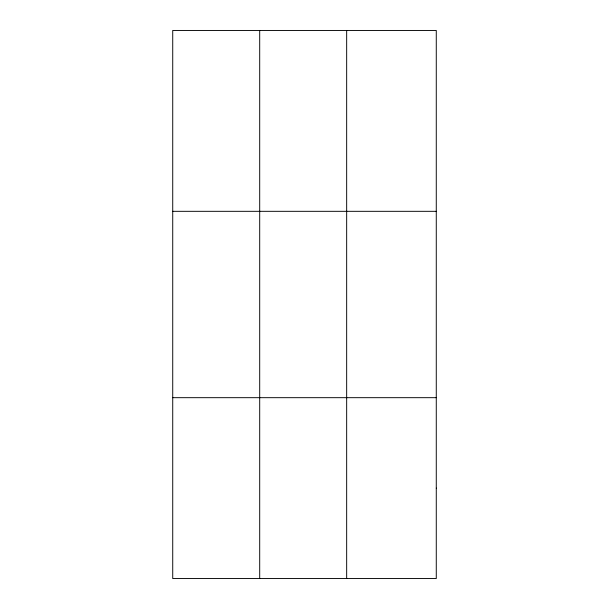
<?xml version="1.0" encoding="UTF-8"?>
<svg xmlns="http://www.w3.org/2000/svg" width="609" height="609" viewBox="0 0 609 609"><rect width="100%" height="100%" fill="white"/><g stroke="black" fill="none" stroke-linecap="round" stroke-linejoin="round"><path stroke-width="0.91" d="M259.7 578.55L259.7 30.45M346.666 578.55L346.666 30.45M172.728 211.323L436.272 211.323M172.728 397.677L436.272 397.677M436.272 488.114L436.272 578.55L172.728 578.55L172.728 30.45L436.272 30.45L436.272 488.114"/></g></svg>
